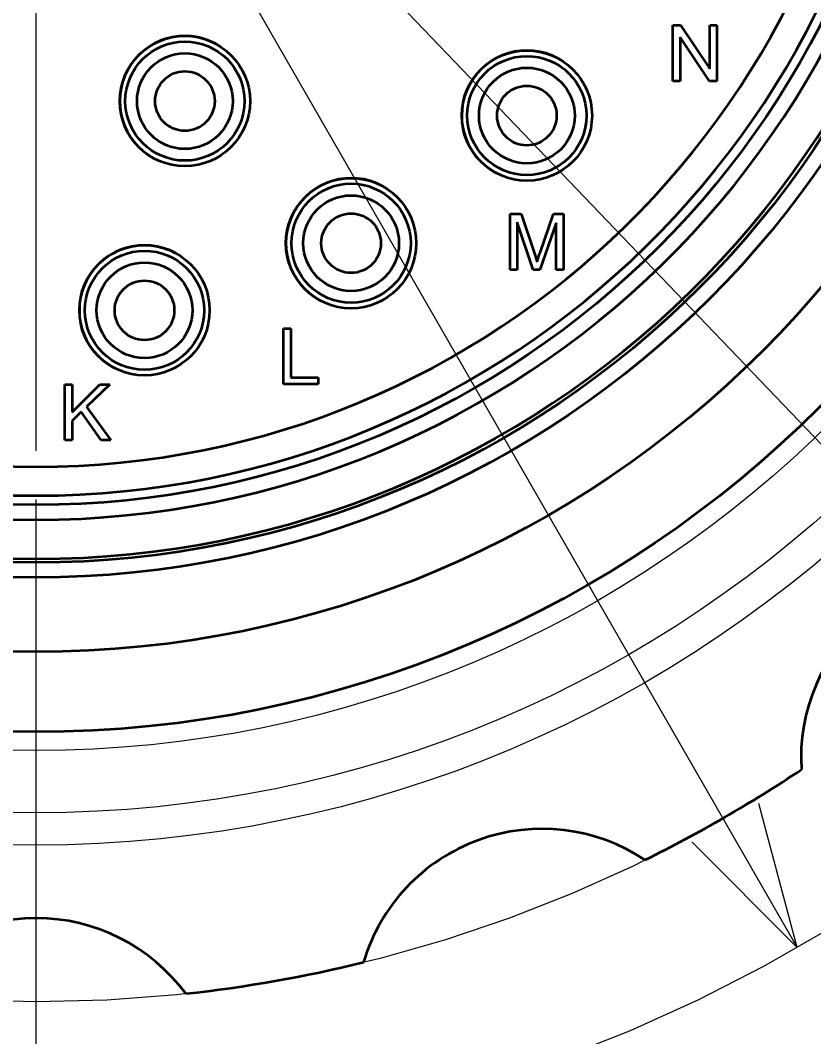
# Model space of a CAD drawing. Extents: x 23 to 472, y 3 to 294.
# Drawn here: x 384.92 to 395.57, y 193.01 to 206.67 of the extents above; entities that cross this region are included whole.
import ezdxf
from ezdxf.enums import TextEntityAlignment as Align

# ---------------------------------------------------------------- set-up
doc = ezdxf.new("R2010")
doc.units = 0
doc.linetypes.add('DASHDOT', pattern=[18.5, 12, -3, 0.5, -3])
doc.layers.get('0').update_dxf_attribs({"lineweight": 13})
doc.styles.get("Standard").update_dxf_attribs({"font": 'isocp.shx'})
doc.dimstyles.get("Standard").update_dxf_attribs({"dimtxt": 2.5, "dimasz": 2.5, "dimexe": 1.25, "dimexo": 0.625, "dimtad": 1, "dimcen": 2.5, "dimadec": 0, "dimazin": 0, "dimtfac": 1, "dimtmove": 0, "dimatfit": 0, "dimfxl": 0, "dimarcsym": 0})

# ---------------------------------------------------------------- blocks, each defined once
blk = doc.blocks.new('*D')
at = {"color": 7, "lineweight": 13}
for p, q in [((369.263, 239.553), (395.349, 194.212)), ((363.234, 234.837), (397.923, 198.622))]:
    blk.add_line(p, q, dxfattribs=at)
at = {"color": 34, "lineweight": 13, "ltscale": 0.415699}
blk.add_line((121.028, 197.011), (121.028, 180.383), dxfattribs=at)
at = {"color": 34, "lineweight": 13, "ltscale": 0.421525}
blk.add_line((278.401, 197.011), (278.401, 180.15), dxfattribs=at)
at = {"color": 34, "lineweight": 13}
for p, q in [((45.716, 194.074), (45.716, 169.46)), ((353.941, 194.074), (353.941, 169.46)), ((45.716, 182.383), (121.028, 182.383)), ((278.401, 182.15), (353.941, 182.15)), ((45.716, 171.46), (353.941, 171.46))]:
    blk.add_line(p, q, dxfattribs=at)
at = {"color": 34, "lineweight": 13, "ltscale": 0.342256}
blk.add_line((45.716, 194.074), (45.716, 180.383), dxfattribs=at)
at = {"color": 34, "lineweight": 13, "ltscale": 0.348082}
blk.add_line((353.941, 194.074), (353.941, 180.15), dxfattribs=at)
at = {"color": 7, "lineweight": 13}
for points in [[(376.315, 228.334), (374.903, 229.751), (375.418, 227.818)], [(374.039, 224.304), (372.329, 225.341), (373.292, 223.588)], [(396.213, 199.659), (397.923, 198.622), (396.96, 200.375)], [(393.937, 195.629), (395.349, 194.212), (394.834, 196.145)]]:
    blk.add_lwpolyline(points, dxfattribs=at)
at = {"color": 34, "lineweight": 13}
for points in [[(47.647, 182.901), (45.716, 182.383), (47.647, 181.866)], [(119.096, 181.866), (121.028, 182.383), (119.096, 182.901)], [(280.332, 182.668), (278.401, 182.15), (280.332, 181.633)], [(352.01, 181.633), (353.941, 182.15), (352.01, 182.668)], [(47.647, 171.978), (45.716, 171.46), (47.647, 170.943)], [(352.01, 170.943), (353.941, 171.46), (352.01, 171.978)]]:
    blk.add_lwpolyline(points, dxfattribs=at)
at = {"color": 7, "lineweight": 13}
for s, rotation, p, p2 in [('%%c', 299.913, (370.13, 240.052), (371.377, 237.885)), ('82', 299.913, (371.875, 237.018), (374.062, 233.217)), ('%%c', 313.7669, (363.956, 235.528), (365.685, 233.723)), ('74', 313.7669, (366.377, 233.001), (369.41, 229.834))]:
    blk.add_text(s, height=2.5, rotation=rotation, dxfattribs=at).set_placement(p, p2, align=Align.FIT)
at = {"color": 34, "lineweight": 13}
for s, height, p, p2 in [('/[6.3]', 3.5, (93.533, 183.383), (107.906, 183.383)), ('/[6.3]', 3.5, (326.333, 183.15), (340.705, 183.15)), ('155', 3.5, (74.21, 183.383), (83.768, 183.383)), ('155', 3.5, (307.009, 183.15), (316.567, 183.15)), ('%%p50', 2.45, (85.868, 183.908), (92.533, 183.908)), ('%%p50', 2.45, (318.667, 183.675), (325.333, 183.675)), ('"L"', 3.5, (194.441, 172.46), (202.031, 172.46)), ('%%p50', 2.45, (204.131, 172.985), (210.797, 172.985))]:
    blk.add_text(s, height=height, dxfattribs=at).set_placement(p, p2, align=Align.FIT)
blk = doc.blocks.new('BLOCK4537')
at = {"color": 7, "linetype": 'DASHDOT', "lineweight": 13}
blk.add_line((0, -5), (0, -50.878), dxfattribs=at)
blk = doc.blocks.new('BLOCK4538')
at = {"color": 7, "linetype": 'DASHDOT', "lineweight": 13}
blk.add_line((0, 63.804), (0, -63.804), dxfattribs=at)
blk = doc.blocks.new('BLOCK4539')
at = {"color": 7, "lineweight": 35, "ltscale": 0.0375}
for p, q in [((17.111, -12.26), (17.111, -10.76)), ((18.293, -10.76), (18.293, -12.26)), ((12.735, -17.33), (12.735, -15.83)), ((14.166, -15.83), (14.166, -17.33)), ((6.647, -20.407), (6.647, -18.907)), ((0.771, -21.91), (0.771, -20.41))]:
    blk.add_line(p, q, dxfattribs=at)
at = {"color": 7, "lineweight": 35, "ltscale": 0.00509}
for p, q in [((17.111, -10.76), (17.315, -10.76)), ((18.293, -12.26), (18.089, -12.26))]:
    blk.add_line(p, q, dxfattribs=at)
at = {"color": 7, "lineweight": 35, "ltscale": 0.035423}
blk.add_line((17.315, -10.76), (18.103, -11.937), dxfattribs=at)
at = {"color": 7, "lineweight": 35, "ltscale": 0.004758}
for p, q in [((18.103, -10.76), (18.293, -10.76)), ((17.302, -12.26), (17.111, -12.26))]:
    blk.add_line(p, q, dxfattribs=at)
at = {"color": 7, "lineweight": 35, "ltscale": 0.029442}
blk.add_line((18.103, -11.937), (18.103, -10.76), dxfattribs=at)
at = {"color": 7, "lineweight": 35, "ltscale": 0.029468}
blk.add_line((17.302, -11.081), (17.302, -12.26), dxfattribs=at)
at = {"color": 7, "lineweight": 35, "ltscale": 0.035444}
blk.add_line((18.089, -12.26), (17.302, -11.081), dxfattribs=at)
at = {"color": 7, "lineweight": 35, "ltscale": 0.007469}
blk.add_line((12.735, -15.83), (13.034, -15.83), dxfattribs=at)
at = {"color": 7, "lineweight": 35, "ltscale": 0.027996}
blk.add_line((13.034, -15.83), (13.389, -16.892), dxfattribs=at)
at = {"color": 7, "lineweight": 35, "ltscale": 0.027593}
blk.add_line((13.54, -16.873), (13.899, -15.83), dxfattribs=at)
at = {"color": 7, "lineweight": 35, "ltscale": 0.006676}
blk.add_line((13.899, -15.83), (14.166, -15.83), dxfattribs=at)
at = {"color": 7, "lineweight": 35, "ltscale": 0.031924}
blk.add_line((12.926, -16.053), (12.926, -17.33), dxfattribs=at)
at = {"color": 7, "lineweight": 35, "ltscale": 0.033716}
blk.add_line((13.36, -17.33), (12.926, -16.053), dxfattribs=at)
at = {"color": 7, "lineweight": 35, "ltscale": 0.033224}
blk.add_line((13.975, -16.074), (13.539, -17.33), dxfattribs=at)
at = {"color": 7, "lineweight": 35, "ltscale": 0.031387}
blk.add_line((13.975, -17.33), (13.975, -16.074), dxfattribs=at)
at = {"color": 7, "lineweight": 35, "ltscale": 0.000761795}
blk.add_line((13.389, -16.892), (13.398, -16.921), dxfattribs=at)
at = {"color": 7, "lineweight": 35, "ltscale": 0.000721978}
blk.add_line((13.398, -16.921), (13.407, -16.948), dxfattribs=at)
at = {"color": 7, "lineweight": 35, "ltscale": 0.000776619}
blk.add_line((13.52, -16.934), (13.53, -16.904), dxfattribs=at)
at = {"color": 7, "lineweight": 35, "ltscale": 0.000817543}
blk.add_line((13.53, -16.904), (13.54, -16.873), dxfattribs=at)
at = {"color": 7, "lineweight": 35, "ltscale": 0.000682064}
blk.add_line((13.407, -16.948), (13.416, -16.974), dxfattribs=at)
at = {"color": 7, "lineweight": 35, "ltscale": 0.000642608}
blk.add_line((13.416, -16.974), (13.424, -16.999), dxfattribs=at)
at = {"color": 7, "lineweight": 35, "ltscale": 0.000603053}
blk.add_line((13.424, -16.999), (13.431, -17.022), dxfattribs=at)
at = {"color": 7, "lineweight": 35, "ltscale": 0.000563765}
blk.add_line((13.431, -17.022), (13.438, -17.043), dxfattribs=at)
at = {"color": 7, "lineweight": 35, "ltscale": 0.000523695}
blk.add_line((13.438, -17.043), (13.445, -17.063), dxfattribs=at)
at = {"color": 7, "lineweight": 35, "ltscale": 0.000484025}
blk.add_line((13.445, -17.063), (13.45, -17.081), dxfattribs=at)
at = {"color": 7, "lineweight": 35, "ltscale": 0.000444852}
blk.add_line((13.45, -17.081), (13.456, -17.098), dxfattribs=at)
at = {"color": 7, "lineweight": 35, "ltscale": 0.000404715}
blk.add_line((13.456, -17.098), (13.46, -17.114), dxfattribs=at)
at = {"color": 7, "lineweight": 35, "ltscale": 0.000449183}
blk.add_line((13.46, -17.114), (13.466, -17.097), dxfattribs=at)
at = {"color": 7, "lineweight": 35, "ltscale": 0.000490282}
blk.add_line((13.466, -17.097), (13.472, -17.078), dxfattribs=at)
at = {"color": 7, "lineweight": 35, "ltscale": 0.000530902}
blk.add_line((13.472, -17.078), (13.478, -17.058), dxfattribs=at)
at = {"color": 7, "lineweight": 35, "ltscale": 0.000572048}
blk.add_line((13.478, -17.058), (13.486, -17.036), dxfattribs=at)
at = {"color": 7, "lineweight": 35, "ltscale": 0.000613057}
blk.add_line((13.486, -17.036), (13.493, -17.013), dxfattribs=at)
at = {"color": 7, "lineweight": 35, "ltscale": 0.000653825}
blk.add_line((13.493, -17.013), (13.501, -16.988), dxfattribs=at)
at = {"color": 7, "lineweight": 35, "ltscale": 0.000694461}
blk.add_line((13.501, -16.988), (13.51, -16.962), dxfattribs=at)
at = {"color": 7, "lineweight": 35, "ltscale": 0.000735994}
blk.add_line((13.51, -16.962), (13.52, -16.934), dxfattribs=at)
at = {"color": 7, "lineweight": 35, "ltscale": 0.004783}
blk.add_line((12.926, -17.33), (12.735, -17.33), dxfattribs=at)
at = {"color": 7, "lineweight": 35, "ltscale": 0.004476}
blk.add_line((13.539, -17.33), (13.36, -17.33), dxfattribs=at)
at = {"color": 7, "lineweight": 35, "ltscale": 0.004784}
blk.add_line((14.166, -17.33), (13.975, -17.33), dxfattribs=at)
at = {"color": 7, "lineweight": 35, "ltscale": 0.004963}
for p, q in [((6.647, -18.907), (6.845, -18.907)), ((0.771, -20.41), (0.969, -20.41)), ((0.969, -21.91), (0.771, -21.91))]:
    blk.add_line(p, q, dxfattribs=at)
at = {"color": 7, "lineweight": 35, "ltscale": 0.033075}
blk.add_line((6.845, -18.907), (6.845, -20.23), dxfattribs=at)
at = {"color": 7, "lineweight": 35, "ltscale": 0.026318}
blk.add_line((0.969, -21.154), (1.714, -20.41), dxfattribs=at)
at = {"color": 7, "lineweight": 35, "ltscale": 0.018596}
blk.add_line((0.969, -20.41), (0.969, -21.154), dxfattribs=at)
at = {"color": 7, "lineweight": 35, "ltscale": 0.021871}
blk.add_line((1.983, -20.41), (1.354, -21.018), dxfattribs=at)
at = {"color": 7, "lineweight": 35, "ltscale": 0.006728}
blk.add_line((1.714, -20.41), (1.983, -20.41), dxfattribs=at)
at = {"color": 7, "lineweight": 35, "ltscale": 0.023431}
blk.add_line((7.584, -20.407), (6.647, -20.407), dxfattribs=at)
at = {"color": 7, "lineweight": 35, "ltscale": 0.018469}
blk.add_line((6.845, -20.23), (7.584, -20.23), dxfattribs=at)
at = {"color": 7, "lineweight": 35, "ltscale": 0.004425}
blk.add_line((7.584, -20.23), (7.584, -20.407), dxfattribs=at)
at = {"color": 7, "lineweight": 35, "ltscale": 0.027699}
blk.add_line((1.354, -21.018), (2.011, -21.91), dxfattribs=at)
at = {"color": 7, "lineweight": 35, "ltscale": 0.008574}
blk.add_line((1.215, -21.151), (0.969, -21.391), dxfattribs=at)
at = {"color": 7, "lineweight": 35, "ltscale": 0.023206}
blk.add_line((1.749, -21.91), (1.215, -21.151), dxfattribs=at)
at = {"color": 7, "lineweight": 35, "ltscale": 0.012995}
blk.add_line((0.969, -21.391), (0.969, -21.91), dxfattribs=at)
at = {"color": 7, "lineweight": 35, "ltscale": 0.006548}
blk.add_line((2.011, -21.91), (1.749, -21.91), dxfattribs=at)
at = {"color": 7, "lineweight": 13}
for radius in [32.789, 31.923, 30.25]:
    blk.add_circle((0, 0), radius, dxfattribs=at)
at = {"color": 7, "lineweight": 35}
for centre, radius in [((0, 0), 29.75), ((0, 0), 27.6), ((0, 0), 25.6), ((0, 0), 25.2), ((0, 0), 23.65), ((4, -12.8), 1.75), ((4, -12.8), 1.6), ((13.186, -13.189), 1.75), ((4, -12.8), 1.285), ((13.186, -13.189), 1.6), ((4, -12.8), 0.8), ((13.186, -13.189), 1.285), ((13.186, -13.189), 0.8), ((8.465, -16.618), 1.75), ((8.465, -16.618), 1.6), ((8.465, -16.618), 1.285), ((8.465, -16.618), 0.8), ((2.915, -18.421), 1.75), ((2.915, -18.421), 1.6), ((2.915, -18.421), 1.285), ((2.915, -18.421), 0.8)]:
    blk.add_circle(centre, radius, dxfattribs=at)
for centre, radius, start, end in [((0, 0), 25.1, 92.2833, 447.7167), ((0, 0), 24.05, 92.383, 447.617), ((0, 0), 23.4, 92.2042, 270), ((0, 0), 23.4, 270, 447.7958), ((0, 0), 22.625, 92.2798, 447.7202), ((4, -12.8), 1.75, 61.3521, 241.3521), ((13.186, -13.189), 1.75, 61.3521, 241.3521), ((8.465, -16.618), 1.75, 61.3521, 241.3521), ((2.915, -18.421), 1.75, 61.3521, 241.3521), ((25.551, -30.45), 5, 76.432, 183.568), ((0, 0), 37, 296.2418, 303.7582), ((13.595, -37.353), 5, 56.432, 163.568), ((0, -39.75), 5, 36.432, 143.568), ((0, 0), 37, 276.2418, 283.7582)]:
    blk.add_arc(centre, radius, start, end, dxfattribs=at)

msp = doc.modelspace()

# ---------------------------------------------------------------- linework, layer by layer
at = {"color": 7, "linetype": 'DASHDOT', "lineweight": 13}
for radius in [20.5, 18.5]:
    msp.add_circle((385.126, 211.9815), radius, dxfattribs=at)

# ---------------------------------------------------------------- block references
at = {"lineweight": 0, "xscale": 0.5, "yscale": 0.5, "zscale": 0.5}
for name in ['BLOCK4538', 'BLOCK4537', 'BLOCK4539']:
    msp.add_blockref(name, (385.126, 211.9815), dxfattribs=at)

# ---------------------------------------------------------------- dimensions: what is measured, and where the dimension line sits
at = {"color": 0, "lineweight": 0}
for base, p1, p2, middle in [((353.9414, 182.1503), (278.4006, 198.0113), (353.9414, 195.0736), (323.8572, 182.1503)), ((121.0279, 182.3834), (45.7156, 195.0736), (121.0279, 198.0113), (91.058, 182.3834))]:
    dim = msp.add_linear_dim(base=base, p1=p1, p2=p2, angle=359.99809, text='155{}{%%p50}/[6.3]', dimstyle='Standard', override={"dimlfac": 2, "dimtol": 0, "dimlim": 0, "dimtp": 50, "dimtm": 50}, dxfattribs=at)
    dim.commit()
    dim.dimension.update_dxf_attribs({"geometry": '*D', "text_midpoint": middle, "dimtype": 160})
for p1, p2, middle in [((395.349, 194.2124), (374.903, 229.7505), (371.2293, 236.1359)), ((397.923, 198.6215), (372.3291, 225.3414), (365.9609, 231.9897))]:
    dim = msp.add_diameter_dim_2p(p1=p1, p2=p2, dimstyle='Standard', override={"dimlfac": 2}, dxfattribs=at)
    dim.commit()
    dim.dimension.update_dxf_attribs({"geometry": '*D', "text_midpoint": middle, "dimtype": 163})

doc.saveas('drawing.dxf')
